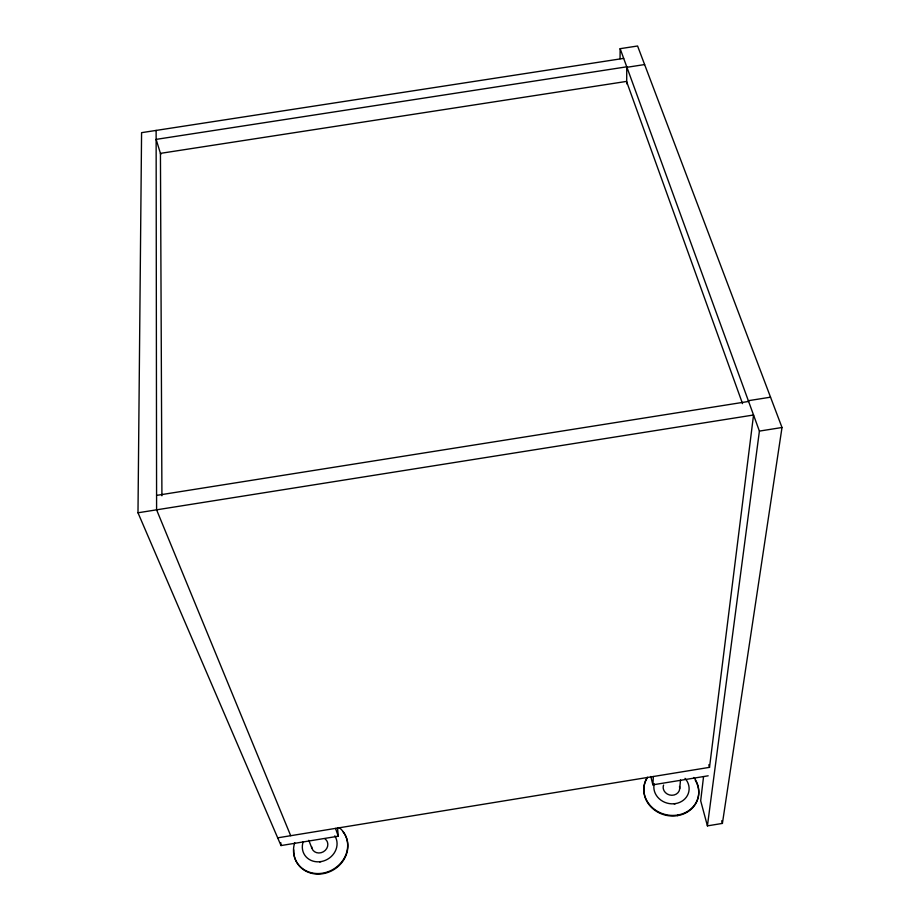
<?xml version="1.0" encoding="UTF-8"?>
<svg xmlns="http://www.w3.org/2000/svg" width="920" height="920" viewBox="0 0 920 920"><rect width="100%" height="100%" fill="white"/><g stroke="black" fill="none" stroke-linecap="round" stroke-linejoin="round"><path stroke-width="1.38" d="M337.513 827.793L338.261 836.211L281.002 845.56L137.988 512.785L141.576 132.664L623.679 58.386M620.045 58.719L620.149 48.679L637.583 46L782.011 427.501L722.407 823.411L707.422 825.872L700.683 800.803L703.558 776.606M626.692 83.823L626.75 66.815L156.136 139.38L160.77 154.445M708.181 775.801L652.878 784.829L653.361 776.514M679.719 788.578L680.512 779.999M677.534 815.637L677.591 815.051M277.679 837.832L709.515 767.349L753.549 415L137.988 512.785M707.422 825.872L759.402 431.1L620.149 48.679M674.279 803.953L675.51 803.585M319.734 861.959L320.988 861.591M759.402 431.1L782.011 427.501M748.339 400.706L770.534 397.187M156.572 495.397L748.615 401.453M626.922 67.298L644.609 64.561M290.697 835.705L156.595 509.829L156.124 130.421M308.809 840.339L311.926 848.332A8.372 7.475 -30.5 0 0 321.16 852.69A8.372 7.475 -30.5 0 0 327.83 844.1L327.44 842.168A8.372 7.475 -30.5 0 0 325.139 839.051M679.489 786.462L679.558 786.634A8.326 7.417 13.7 0 1 674.199 794.972A8.326 7.417 13.7 0 1 664.056 790.786L663.355 788.911A8.326 7.417 13.7 0 1 663.607 785.07M742.532 403.638L626.543 81.409L160.436 153.364L161.92 495.788M335.524 828.391L338.261 836.211M708.803 764.773L709.515 767.349M721.682 820.778L722.407 823.411M650.808 776.468L652.878 784.829M311.581 846.572L311.926 848.332M280.83 842.743L281.002 845.56M693.898 777.469A27.657 24.69 13.9 0 1 690.219 809.519A27.657 24.69 13.9 0 1 654.396 809.335A27.657 24.69 13.9 0 1 647.358 777.227M695.336 780.344A27.646 24.679 14 0 1 671.14 815.982A27.646 24.679 14 0 1 647.323 777.837M685.032 778.343A17.756 15.835 13.7 0 1 675.682 803.562A17.756 15.835 13.7 0 1 654.235 783.69M339.135 827.54A27.83 24.874 -30.7 0 1 342.895 860.326A27.83 24.874 -30.7 0 1 308.729 871.964A27.83 24.874 -30.7 0 1 294.733 842.662M343.01 831.772A27.807 24.863 -30.7 0 1 328.371 872.263A27.807 24.863 -30.7 0 1 293.756 849.884M334.799 835.855A17.859 15.95 -30.5 0 1 321.367 861.522A17.859 15.95 -30.5 0 1 303.221 841.662"/></g></svg>
